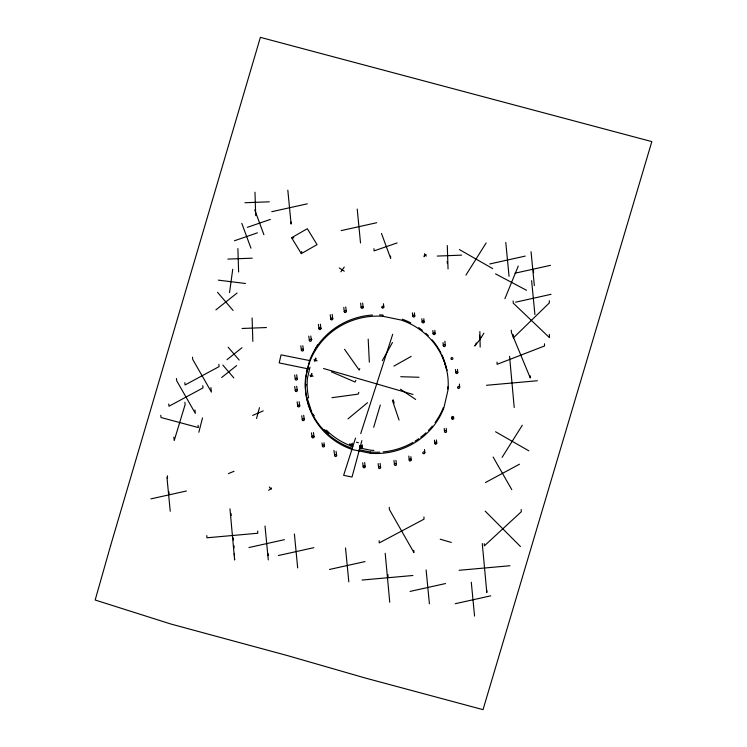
<?xml version="1.0" encoding="UTF-8"?>
<svg xmlns="http://www.w3.org/2000/svg" width="747" height="747" viewBox="0 0 747 747"><rect width="100%" height="100%" fill="white"/><g stroke="black" fill="none" stroke-linecap="round" stroke-linejoin="round"><path stroke-width="1.12" d="M229.544 292.628L232.737 269.265M301.33 253.616L291.591 237.723L307.316 228.722L317.055 244.614L301.33 253.616L301.723 251.487M306.643 372.174L307.596 368.028L307.689 368.775M372.473 315.019A71.46 68.659 -6.7 0 0 309.585 360.568L305.523 378.113A71.46 68.659 -6.7 0 0 311.415 412.073M309.996 367.16L307.428 378.253A69.546 66.819 -6.7 0 0 308.651 397.955M198.842 432.252L202.512 417.9M361.884 440.618L352.024 477.044L343.629 475.316L355.535 438.087M256.548 418.469L259.452 407.703M373.668 427.303L380.288 405.023M360.717 433.577L392.707 334.264M476.343 342.938L474.803 345.992L480.022 339.409L480.732 337.261M359.755 368.57L359.223 370.138L344.544 349.279M425.995 254.512L424.072 256.669L424.221 255.623M358.84 392.334L358.158 394.127L331.939 397.703M504.907 298.679L518.269 266.063M355.843 380.372L355.058 382.016L331.519 371.875M350.857 446.09L352.407 443.167M360.866 447.789L362.416 444.867M314.898 349.839L317.587 344.853M382.268 360.698L392.483 342.471M480.022 339.409L483.916 333.171M465.923 275.129L486.11 243.008M502.105 457.351L522.293 425.239M340.875 271.824L344.264 267.062M347.953 418.918L367.543 402.689M268.668 490.275L271.525 487.987M215.911 309.884L237.051 293.048M227.004 359.671L242 347.728M221.663 377.515L236.659 365.572M393.94 366.095L411.186 356.394M485.457 482.543L519.492 464.204M252.663 415.416L263.233 410.859M228.405 473.635L234.016 471.282M247.341 227.34L270.395 219.394M234.39 240.777L257.444 232.831M397.124 242.924L374.07 250.871L373.976 248.648M305.476 384.752L306.167 384.565M271.768 211.7L307.288 203.828M341.174 230.608L376.693 222.727M489.724 263.971L525.244 256.09M514.991 273.206L550.511 265.325M515.57 302.19L551.081 294.309M150.903 498.884L186.414 491.003M248.956 547.542L284.467 539.661M278.342 555.544L313.852 547.663M329.464 569.466L364.984 561.585M410.056 591.419L445.576 583.538M455.231 603.716L490.742 595.845M486.502 385.284L537.373 380.746M459.097 570.288L509.968 565.74M362.043 580.046L412.914 575.498M244.923 202.736L269.293 201.811M227.835 259.106L252.206 258.182M437.247 256.072L461.627 255.138M242.056 328.475L266.436 327.541M400.719 376.703L418.992 377.263M291.591 237.723L293.851 237.891M218.301 280.134L245.464 283.487M309.585 360.568L281.049 354.862L279.191 362.911L309.538 369.158M383.136 316.336L401.335 320.08A71.46 68.659 -6.7 0 1 447.957 390.261L443.895 407.797A71.46 68.659 -6.7 0 1 370.493 453.298L352.304 449.554A71.46 68.659 -6.7 0 1 307.11 370.484A71.46 68.659 -6.7 0 1 383.136 316.336L382.987 315.075A71.46 68.659 -6.7 0 0 379.513 314.889M359.568 447.948L370.521 450.198A69.546 66.819 -6.7 0 0 373.902 450.385M359.018 449.694L370.344 452.019A71.46 68.659 -6.7 0 0 379.691 452.159M323.498 368.495L412.988 394.444M356.45 442.205L358.457 442.784M440.216 539.222L451.319 542.443M313.955 359.793L317.158 360.866M309.912 375.199L313.114 376.273M495.513 273.86L526.504 290.266M459.386 249.554L492.656 268.593M495.56 431.775L528.829 450.815M339.297 267.949L344.264 271.217M400.485 389.206L415.659 399.458M324.385 429.628L328.671 433.381M485.167 511.107L520.463 546.543M311.48 338.914L311.947 339.427M217.545 292.329L233.092 310.463M228.162 347.224L239.189 360.082M222.821 365.068L233.848 377.926M269.303 486.951L271.282 489.266M426.388 256.053L424.511 254.382L424.595 253.681M313.04 414.081L314.282 415.827M493.141 457.061L511.807 489.687M381.484 233.447L390.634 258.285L390.541 256.062M254.755 209.916L263.906 234.754M241.804 223.353L250.955 248.191M306.914 397.283L311.807 412.335M442.037 355.301L444.091 361.38M393.109 399.748L394.22 403.025M392.408 400.392L399.047 420.085M444.409 362.379L446.939 370.344M303.674 415.267L304.272 419.469M296.652 374.789L297.269 379.037A0.999 0.962 -9.5 0 1 295.868 380.027A0.999 0.962 -9.5 0 1 295.691 378.374A0.999 0.962 -9.5 0 1 297.269 379.037M301.732 415.734L302.33 419.935M299.127 401.709L299.743 405.929A0.999 0.962 -9.5 0 1 298.277 406.835A0.999 0.962 -9.5 0 1 298.212 405.173A0.999 0.962 -9.5 0 1 299.743 405.929M296.68 386.255L297.287 390.494A0.999 0.962 -9.5 0 1 295.887 391.493A0.999 0.962 -9.5 0 1 295.719 389.841A0.999 0.962 -9.5 0 1 297.287 390.494M294.673 375.013L295.28 379.252M297.138 401.802L297.745 406.023M294.701 386.47L295.308 390.718M313.432 432.532L314.029 436.724M311.462 432.877L312.059 437.06M323.993 442.784L324.422 445.912A0.999 0.962 -9.1 0 1 323.021 446.902A0.999 0.962 -9.1 0 1 322.853 445.24A0.999 0.962 -9.1 0 1 324.422 445.912M322.004 442.999L322.443 446.127M336.085 451.347L336.645 455.502A0.999 0.962 -8.8 0 1 335.179 456.398A0.999 0.962 -8.8 0 1 335.123 454.736A0.999 0.962 -8.8 0 1 336.645 455.502M333.946 450.394L334.656 455.595M310.761 336.019L311.35 340.324A0.999 0.952 -8.7 0 1 309.884 341.23A0.999 0.952 -8.7 0 1 309.818 339.568A0.999 0.952 -8.7 0 1 311.35 340.324M308.763 336.113L309.351 340.427M320.388 324.198L320.967 328.521A0.999 0.952 -8.3 0 1 319.567 329.511A0.999 0.952 -8.3 0 1 319.389 327.868A0.999 0.952 -8.3 0 1 320.967 328.521M318.409 324.422L318.978 328.745M302.824 345.712L303.394 350.035A0.999 0.952 -8.7 0 1 301.928 350.941A0.999 0.952 -8.7 0 1 301.863 349.279A0.999 0.952 -8.7 0 1 303.394 350.035M300.826 345.805L301.405 350.128M364.648 462.533L365.18 466.67M362.678 462.869L363.21 467.006M332.191 314.384L332.751 318.717M330.23 314.73L330.781 319.062M380.102 463.364L380.615 467.501A0.999 0.962 -7.3 0 1 379.205 468.481A0.999 0.962 -7.3 0 1 379.037 466.819A0.999 0.962 -7.3 0 1 380.615 467.501M378.122 463.57L378.626 467.706M345.712 306.952L346.253 311.294M343.779 307.419L344.311 311.76M362.631 303.039L363.145 307.381A0.999 0.952 -6.8 0 1 361.679 308.287A0.999 0.952 -6.8 0 1 361.613 306.634A0.999 0.952 -6.8 0 1 363.145 307.381M360.633 303.133L361.146 307.484M370.344 452.019L370.493 453.298M352.304 449.554L352.154 448.293A71.46 68.659 -6.7 0 1 311.901 413.082M447.154 261.441L447.406 263.588M395.966 460.348L396.452 464.475A0.999 0.962 -6.7 0 1 394.976 465.372A0.999 0.962 -6.7 0 1 394.93 463.7A0.999 0.962 -6.7 0 1 396.452 464.475M393.968 460.413L394.453 464.55M218.852 364.359L219.104 366.609L185.069 384.948L184.808 382.707M210.906 387.6L211.42 392.091L192.754 359.466L192.493 357.215M202.773 385.657L203.025 387.898L168.99 406.247L168.729 403.996M198.095 425.323L198.357 427.573L161.016 417.508L160.754 415.267M194.958 410.019L195.35 413.39L176.675 380.765L176.413 378.514M184.882 402.306L185.135 404.557L174.228 440.525L173.846 437.163M383.435 303.721L383.809 306.98M410.859 456.65L411.205 459.75M408.796 456.053L409.263 460.199M424.492 449.489L424.819 452.607M436.425 439.946L436.743 443.064M434.437 440.132L434.754 443.26M414.426 312.844L414.762 316.102A0.999 0.952 -5.2 0 1 413.25 316.905A0.999 0.952 -5.2 0 1 413.287 315.253A0.999 0.952 -5.2 0 1 414.762 316.102M412.428 312.816L412.774 316.074M423.81 318.68L424.137 321.929A0.999 0.952 -4.8 0 1 422.681 322.825A0.999 0.952 -4.8 0 1 422.597 321.173A0.999 0.952 -4.8 0 1 424.137 321.929M421.812 318.782L422.139 322.022M446.211 428.367L446.519 431.495A0.999 0.962 -4.6 0 1 445.044 432.382A0.999 0.962 -4.6 0 1 444.997 430.711A0.999 0.962 -4.6 0 1 446.519 431.495M444.213 428.433L444.521 431.561M533.395 270.414L533.619 272.674M531.042 251.692L534.338 285.587M531.621 280.667L534.908 314.571M505.775 242.448L509.062 276.343M471.282 582.202L474.569 616.098M434.81 330.295L435.118 333.535M432.83 330.519L433.139 333.76M426.107 569.896L429.404 603.791M357.225 209.085L360.521 242.99M345.516 547.943L348.812 581.848M287.819 190.186L291.115 224.081L291.022 221.971M294.393 534.021L297.68 567.916M265.008 526.019L268.294 559.914M167.328 475.755L167.552 478.015M168.859 491.573L169.083 493.832M166.954 477.37L170.241 511.265M514.216 407.498L509.566 356.328M482.263 543.527L486.811 592.502L486.717 590.298M444.895 341.155L445.296 345.45M443.027 342.584L443.326 345.805M387.889 574.574L388.104 576.805M385.2 553.284L389.757 602.259M231 513.404L231.206 515.626M233.279 537.887L233.484 540.118M459.386 384.061L459.676 387.245M457.481 369.363L457.78 372.557A0.999 0.962 -3.9 0 1 456.324 373.463A0.999 0.962 -3.9 0 1 456.24 371.801A0.999 0.962 -3.9 0 1 457.78 372.557M455.493 369.466L455.782 372.65M368.187 339.138L369.345 362.202M305.738 384.079L305.831 386.311M549.269 300.696L549.362 302.899L513.357 337.896L513.217 334.591M549.334 334.367L549.475 337.672L513.245 303.123L513.152 300.91M544.46 343.769L544.554 345.973L497.1 364.321L497.007 362.118M530.183 375.76L530.277 377.963L511.378 332.331L511.284 330.127M521.182 509.566L521.275 511.77L484.355 545.87L484.261 543.667M423.941 516.952L424.035 519.156L379.243 542.92L379.149 540.716M413.819 550.362L413.913 552.565L389.374 509.51L389.28 507.306M257.687 531.042L257.78 533.246L206.91 537.793L206.816 535.59M234.007 545.683L234.1 547.887M234.334 553.396L234.427 555.6M234.53 557.804L234.623 560.007L229.973 508.828M268.033 553.564L268.126 555.684M447.294 245.53L448.041 268.967M254.97 192.194L255.707 215.631M252.103 317.933L252.85 341.37M237.882 248.564L238.62 272.001M479.863 331.547L480.172 347.084M479.565 335.17L479.602 337.392M447.976 386.769A71.46 68.659 -6.7 0 1 447.808 389M443.344 407.582A71.46 68.659 -6.7 0 1 435.118 422.513M432.326 426.107A71.46 68.659 -6.7 0 1 428.461 430.393M425.977 432.812A71.46 68.659 -6.7 0 1 420.701 437.247M418.843 438.62A71.46 68.659 -6.7 0 1 414.968 441.197M412.96 442.392A71.46 68.659 -6.7 0 1 383.202 451.898M402.269 319.193A71.46 68.659 -6.7 0 1 410.775 322.891M418.656 327.606A71.46 68.659 -6.7 0 1 422.344 330.333M425.855 333.302A71.46 68.659 -6.7 0 1 428.339 335.674M432.177 339.838A71.46 68.659 -6.7 0 1 440.945 353.023M441.916 355.04A71.46 68.659 -6.7 0 1 446.818 369.998M352.808 446.557A69.546 66.819 -6.7 0 1 326.374 430.151M452.365 418.32A0.999 0.962 -4.3 0 1 451.814 416.891A0.999 0.962 -4.3 0 1 453.392 416.742A0.999 0.962 -4.3 0 1 453.121 418.245M110.631 545.543L95.168 600.018L170.811 624.006L287.567 655.623L365.572 678.108L483.029 709.65L651.832 141.613L260.376 37.35L110.631 545.543M315.813 358.196L314.664 361.268L315.85 360.428L315.813 358.196M311.77 373.603L310.621 376.675L311.807 375.834L311.77 373.603M351.772 444.362L349.465 444.138L352.491 445.585L351.772 444.362M361.781 446.062L359.484 445.828L362.5 447.285L361.781 446.062M458.06 388.113A0.999 0.962 -3.9 0 0 459.676 387.488A0.999 0.962 -3.9 0 0 458.322 386.46A0.999 0.962 -3.9 0 0 458.06 388.113M451.412 359.335A0.999 0.962 -4 0 0 452.925 358.532A0.999 0.962 -4 0 0 451.44 357.682A0.999 0.962 -4 0 0 451.412 359.335M443.737 346.421A0.999 0.962 -4.1 0 0 445.305 345.702A0.999 0.962 -4.1 0 0 443.886 344.769A0.999 0.962 -4.1 0 0 443.737 346.421M433.503 334.395A0.999 0.952 -4.4 0 0 435.118 333.778A0.999 0.952 -4.4 0 0 433.764 332.751A0.999 0.952 -4.4 0 0 433.503 334.395M382.193 307.839A0.999 0.952 -6.2 0 0 383.799 307.232A0.999 0.952 -6.2 0 0 382.455 306.205A0.999 0.952 -6.2 0 0 382.193 307.839M344.759 312.349A0.999 0.952 -7.3 0 0 346.281 311.536A0.999 0.952 -7.3 0 0 344.806 310.687A0.999 0.952 -7.3 0 0 344.759 312.349M331.192 319.679A0.999 0.952 -7.8 0 0 332.76 318.969A0.999 0.952 -7.8 0 0 331.351 318.026A0.999 0.952 -7.8 0 0 331.192 319.679M302.778 420.533A0.999 0.962 -9.5 0 0 304.3 419.721A0.999 0.962 -9.5 0 0 302.834 418.862A0.999 0.962 -9.5 0 0 302.778 420.533M312.461 437.686A0.999 0.962 -9.4 0 0 314.039 436.976A0.999 0.962 -9.4 0 0 312.629 436.024A0.999 0.962 -9.4 0 0 312.461 437.686M363.612 467.622A0.999 0.962 -7.8 0 0 365.19 466.922A0.999 0.962 -7.8 0 0 363.78 465.969A0.999 0.962 -7.8 0 0 363.612 467.622M409.701 460.796A0.999 0.962 -6.1 0 0 411.223 460.003A0.999 0.962 -6.1 0 0 409.767 459.125A0.999 0.962 -6.1 0 0 409.701 460.796M423.25 453.55A0.999 0.962 -5.5 0 0 424.828 452.859A0.999 0.962 -5.5 0 0 423.428 451.888A0.999 0.962 -5.5 0 0 423.25 453.55M435.109 443.905A0.999 0.962 -5 0 0 436.734 443.316A0.999 0.962 -5 0 0 435.408 442.261A0.999 0.962 -5 0 0 435.109 443.905M452.234 419.132A0.999 0.962 -4.3 0 0 453.765 418.348A0.999 0.962 -4.3 0 0 452.299 417.47A0.999 0.962 -4.3 0 0 452.234 419.132"/></g></svg>
